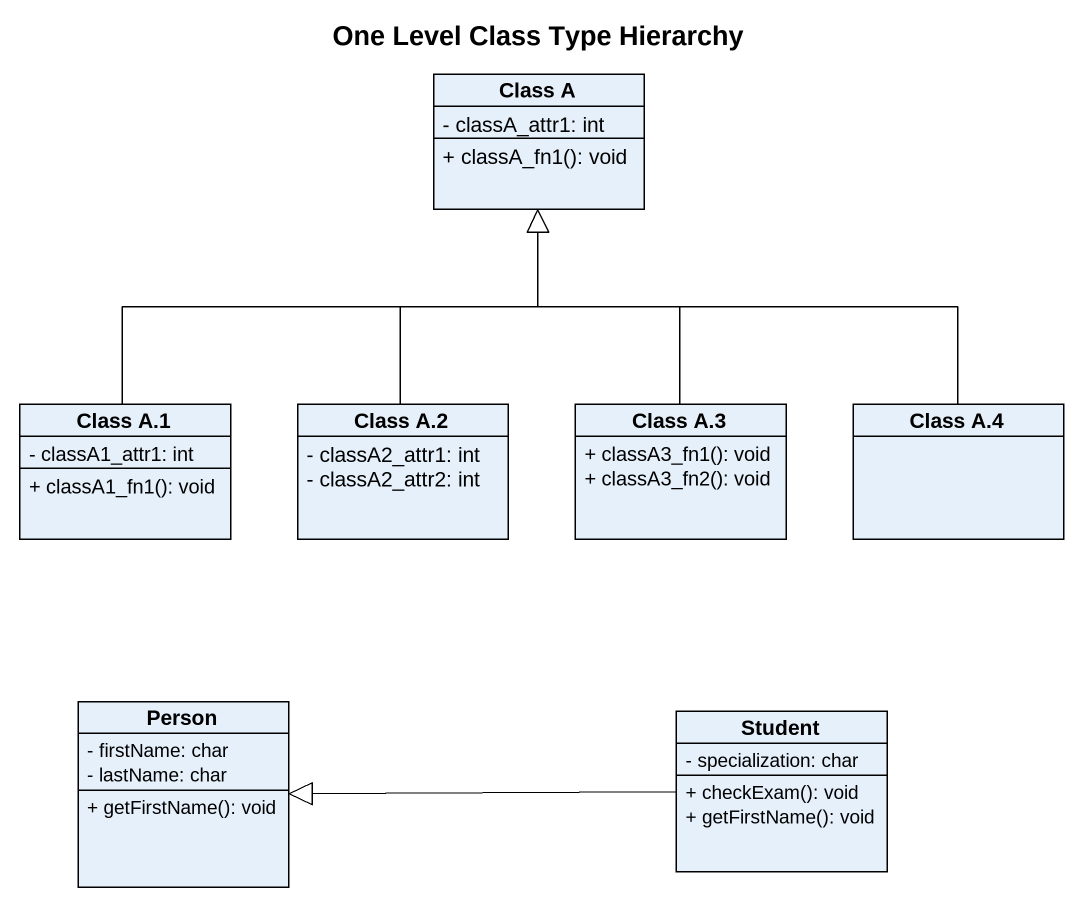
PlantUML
@startuml
title One Level Class Type Hierarchy
hide circle
hide empty members
skinparam classAttributeIconSize 0
class "Class A" as Class_A {
  - classA_attr1: int
  + classA_fn1(): void
}
class "Class A.1" as Class_A_1 {
  - classA1_attr1: int
  + classA1_fn1(): void
}
class "Class A.2" as Class_A_2 {
  - classA2_attr1: int
  - classA2_attr2: int
}
class "Class A.3" as Class_A_3 {
  + classA3_fn1(): void
  + classA3_fn2(): void
}
class "Class A.4" as Class_A_4
class "Person" as Person_ {
  - firstName: char
  - lastName: char
  + getFirstName(): void
}
class Student {
  - specialization: char
  + checkExam(): void
  + getFirstName(): void
}
Class_A_1 -up-|> Class_A
Class_A_2 -up-|> Class_A
Class_A_3 -up-|> Class_A
Class_A_4 -up-|> Class_A
Student -left-|> Person_
@enduml
